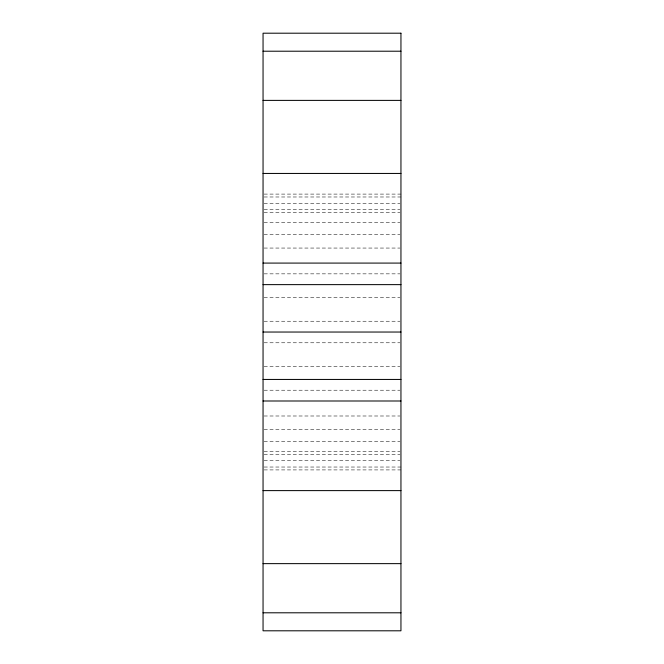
<?xml version="1.0" encoding="UTF-8"?>
<svg xmlns="http://www.w3.org/2000/svg" width="664" height="664" viewBox="0 0 664 664"><rect width="100%" height="100%" fill="white"/><g stroke="black" fill="none" stroke-linecap="round" stroke-linejoin="round"><path stroke-width="0.5" stroke-dasharray="3.32 2.49" d="M264.089 194.095L400.948 194.095M264.089 196.984L400.948 196.984M264.089 203.342L399.911 203.342M264.089 209.7L399.911 209.7M264.089 212.588L399.911 212.588M264.089 222.631L399.911 222.631M264.089 234.508L399.911 234.508M264.089 248.054L399.911 248.054M264.089 273.85L399.911 273.85M264.089 297.547L399.911 297.547M264.089 321.235L399.911 321.235M264.089 342.782L399.911 342.782M264.089 366.503L399.911 366.503M264.089 390.216L399.911 390.216M264.089 415.996L399.911 415.996M264.089 429.533L399.911 429.533M264.089 441.427L399.911 441.427M264.089 451.478L399.911 451.478M264.089 454.359L399.911 454.359M264.089 460.7L399.911 460.7M264.089 467.033L400.948 467.033M264.089 469.913L400.948 469.913"/><path stroke-width="1" d="M263.052 51.211L400.948 51.211M263.052 100.388L400.948 100.388M263.052 173.445L400.948 173.445M263.052 263.085L400.948 263.085M263.052 284.632L400.948 284.632M263.052 332.041L400.948 332.041M263.052 379.443L400.948 379.443M263.052 400.998L400.948 400.998M263.052 490.613L400.948 490.613M263.052 563.636L400.948 563.636M263.052 612.797L400.948 612.797M400.948 33.2L263.052 33.2L263.052 630.8L400.948 630.8L400.948 33.2"/></g></svg>
